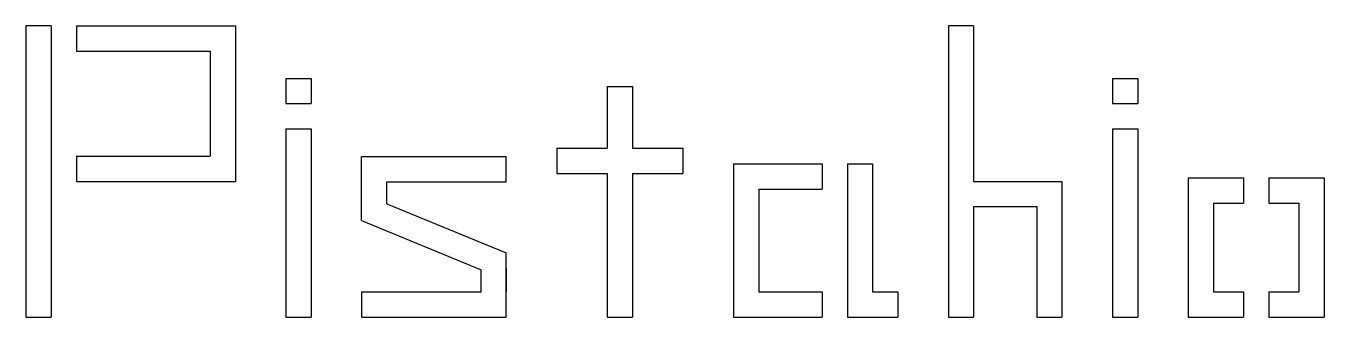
# Model space of a CAD drawing. Units: millimetres on the paper. Extents: x -221 to -118, y -41 to -18.
import ezdxf

# ---------------------------------------------------------------- set-up
doc = ezdxf.new("R2010")
doc.units = ezdxf.units.MM
doc.layers.add('0-0', color=7, linetype='Continuous')

msp = doc.modelspace()

# ---------------------------------------------------------------- linework, layer by layer
at = {"layer": '0-0'}
for p, q in [((-220.763, -18.325), (-220.763, -41.365)), ((-218.763, -18.325), (-220.763, -18.325)), ((-218.763, -18.325), (-218.763, -19.325)), ((-218.763, -18.325), (-218.763, -41.365)), ((-216.763, -18.325), (-204.164, -18.325)), ((-204.164, -18.325), (-204.164, -30.631)), ((-145.67, -18.325), (-145.67, -30.628)), ((-206.164, -20.325), (-206.164, -28.631)), ((-200.164, -22.474), (-198.164, -22.474)), ((-200.164, -22.474), (-200.164, -24.474)), ((-198.164, -22.474), (-198.164, -24.474)), ((-134.67, -22.474), (-132.67, -22.474)), ((-134.67, -22.474), (-134.67, -24.474)), ((-132.67, -22.474), (-132.67, -24.474)), ((-174.703, -23.109), (-174.703, -27.993)), ((-200.164, -24.474), (-198.164, -24.474)), ((-134.67, -24.474), (-132.67, -24.474)), ((-200.164, -26.474), (-198.164, -26.474)), ((-200.164, -26.474), (-200.164, -41.365)), ((-198.164, -26.474), (-198.164, -41.365)), ((-134.67, -26.474), (-132.67, -26.474)), ((-134.67, -26.474), (-134.67, -41.365)), ((-132.67, -26.474), (-132.67, -41.365)), ((-218.763, -27.631), (-218.763, -28.631)), ((-216.763, -28.631), (-216.763, -30.631)), ((-216.763, -28.631), (-206.164, -28.631)), ((-194.164, -33.735), (-194.164, -28.654)), ((-194.164, -28.654), (-182.703, -28.654)), ((-182.703, -30.654), (-182.703, -28.654)), ((-178.703, -27.993), (-178.703, -29.993)), ((-178.703, -27.993), (-174.703, -27.993)), ((-172.703, -27.993), (-168.703, -27.993)), ((-168.703, -27.993), (-168.703, -29.993)), ((-164.703, -29.233), (-164.703, -41.365)), ((-164.703, -29.233), (-157.67, -29.233)), ((-157.67, -29.233), (-157.67, -31.233)), ((-155.67, -29.233), (-155.67, -41.365)), ((-155.67, -29.233), (-153.67, -29.233)), ((-216.763, -30.631), (-204.164, -30.631)), ((-192.164, -32.395), (-192.164, -30.654)), ((-192.164, -30.654), (-182.703, -30.654)), ((-172.703, -29.993), (-172.703, -41.365)), ((-172.703, -29.993), (-168.703, -29.993)), ((-145.67, -30.628), (-138.67, -30.628)), ((-138.67, -30.628), (-138.67, -41.365)), ((-128.67, -30.359), (-124.286, -30.359)), ((-128.67, -30.359), (-128.67, -41.365)), ((-124.286, -30.359), (-124.286, -32.359)), ((-122.286, -30.359), (-117.903, -30.359)), ((-122.286, -30.359), (-122.286, -32.359)), ((-117.903, -30.359), (-117.903, -41.365)), ((-162.703, -31.233), (-162.703, -39.365)), ((-162.703, -31.233), (-157.67, -31.233)), ((-192.164, -32.395), (-182.703, -36.284)), ((-145.67, -32.628), (-140.67, -32.628)), ((-145.67, -32.628), (-145.67, -41.365)), ((-140.67, -32.628), (-140.67, -41.365)), ((-126.67, -32.359), (-126.67, -39.365)), ((-126.67, -32.359), (-124.286, -32.359)), ((-122.286, -32.359), (-119.903, -32.359)), ((-119.903, -32.359), (-119.903, -39.365)), ((-194.164, -33.735), (-184.703, -37.624)), ((-182.703, -41.365), (-182.703, -36.284)), ((-182.703, -37.486), (-182.703, -39.365)), ((-194.164, -39.365), (-194.164, -41.365)), ((-151.67, -39.365), (-151.67, -41.365)), ((-126.67, -39.365), (-124.286, -39.365)), ((-124.286, -39.365), (-124.286, -41.365)), ((-122.286, -39.365), (-119.903, -39.365)), ((-122.286, -39.365), (-122.286, -41.365)), ((-220.763, -41.365), (-218.763, -41.365)), ((-200.164, -41.365), (-198.164, -41.365)), ((-194.164, -41.365), (-182.703, -41.365)), ((-174.703, -41.365), (-172.703, -41.365)), ((-164.703, -41.365), (-157.67, -41.365)), ((-155.67, -41.365), (-151.67, -41.365)), ((-147.67, -41.365), (-145.67, -41.365)), ((-140.67, -41.365), (-138.67, -41.365)), ((-134.67, -41.365), (-132.67, -41.365)), ((-128.67, -41.365), (-124.286, -41.365)), ((-122.286, -41.365), (-117.903, -41.365))]:
    msp.add_line(p, q, dxfattribs=at)
for points in [[(-216.763, -18.325), (-216.763, -20.325), (-206.164, -20.325)], [(-145.67, -18.325), (-147.67, -18.325), (-147.67, -41.365)], [(-174.703, -23.109), (-172.703, -23.109), (-172.703, -27.993)], [(-153.67, -29.233), (-153.67, -39.365), (-151.67, -39.365)], [(-178.703, -29.993), (-174.703, -29.993), (-174.703, -41.365)], [(-194.164, -39.365), (-184.703, -39.365), (-184.703, -37.624)], [(-162.703, -39.365), (-157.67, -39.365), (-157.67, -41.365)]]:
    msp.add_lwpolyline(points, dxfattribs=at)

doc.saveas('drawing.dxf')
